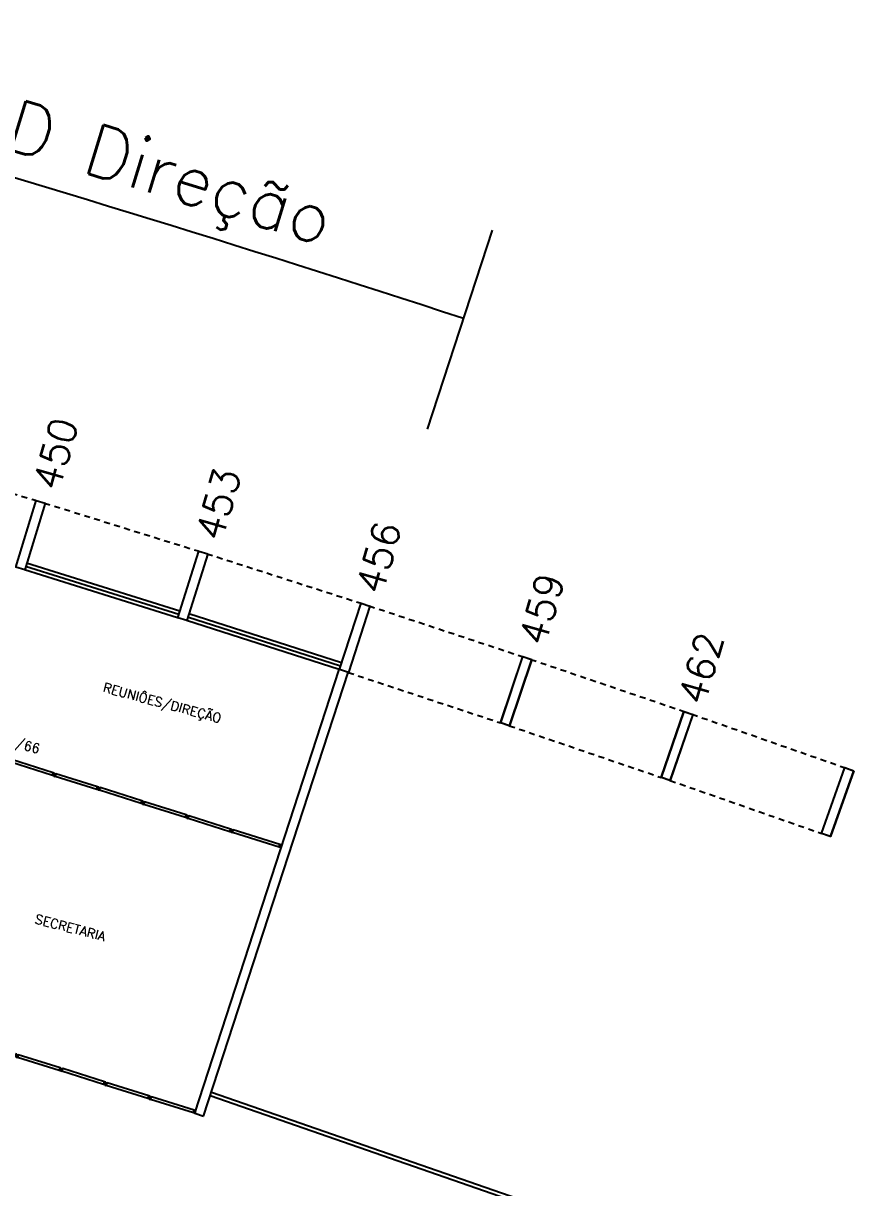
# Model space of a CAD drawing. Header units: millimetres. Extents: x 2757 to 3055, y 1102 to 1216.
# Drawn here: x 3036.93 to 3054.77, y 1173.16 to 1198.19 of the extents above; entities that cross this region are included whole.
import ezdxf

# ---------------------------------------------------------------- set-up
doc = ezdxf.new("R2010")
doc.units = ezdxf.units.MM
doc.linetypes.add('HIDDEN2', pattern=[0.1875, 0.125, -0.0625])
for name, color, linetype in [('ALV', 2, 'Continuous'), ('BANC', 2, 'Continuous'), ('DIV', 2, 'Continuous'), ('ESQ', 1, 'Continuous'), ('ESTR', 3, 'Continuous'), ('NOPILAR1', 2, 'Continuous'), ('PROJ', 1, 'HIDDEN2'), ('TEXTO', 2, 'Continuous'), ('TEXTO-ENDEREÇO', 2, 'Continuous'), ('USO1', 2, 'Continuous')]:
    doc.layers.add(name, color=color, linetype=linetype)
doc.styles.add('1', font='romans.shx')
doc.styles.add('NOPILAR', font='simplex.shx', dxfattribs={"height": 0.6})
doc.styles.add('UNB-100', font='simplex.shx', dxfattribs={"height": 0.2})
doc.styles.add('UNB-100-1', font='simplex.shx', dxfattribs={"height": 0.2})
doc.dimstyles.new('1-600', dxfattribs={"dimtxt": 1.1, "dimasz": 2.5, "dimexe": 2, "dimexo": 4, "dimgap": 0.2, "dimtad": 1, "dimdec": 0, "dimzin": 4, "dimdsep": 46, "dimlunit": 6, "dimtxsty": '1', "dimblk1": 'NONE', "dimblk2": 'NONE', "dimsah": 1, "dimcen": 0, "dimclrd": 2, "dimclre": 2, "dimclrt": 2, "dimadec": 0, "dimazin": 0, "dimtfac": 1, "dimtdec": 0, "dimtmove": 2, "dimatfit": 3, "dimldrblk": 'NONE', "dimfxl": 1, "dimtolj": 1, "dimtzin": 0, "dimarcsym": 0})

# ---------------------------------------------------------------- blocks, each defined once
blk = doc.blocks.new('PILAR-SLC')
blk.add_lwpolyline([(0.2, 0), (0.2, -1.5), (0, -1.5), (0, 0)], close=True)
blk = doc.blocks.new('DIVMT-SLC')
for p, q in [((-0.03, 0.03), (-0.03, 0.006)), ((-0.008, 0.03), (-0.03, 0.03)), ((-0.0185, 0.006), (-0.03, 0.006)), ((-0.0185, -0.006), (-0.0185, 0.006)), ((-0.008, 0.03), (-0.008, 0.02)), ((-0.008, 0.02), (0.008, 0.02)), ((-0.0051, 0), (0.0051, 0)), ((0.0051, 0), (-0.0051, 0)), ((-0.0051, 0), (0.0051, 0)), ((0, -0.0051), (0, 0.0051)), ((0, 0.0051), (0, -0.0051)), ((0.008, 0.03), (0.008, 0.02)), ((0.008, 0.03), (0.03, 0.03)), ((0.0205, 0.006), (0.03, 0.006)), ((0.0205, -0.006), (0.0205, 0.006)), ((0.0205, 0.006), (0.0205, -0.006)), ((0.0205, 0.006), (0.03, 0.006)), ((0.97, 0.03), (0.03, 0.03)), ((0.03, 0.006), (0.03, 0.03)), ((0.03, -0.03), (0.03, 0.03)), ((0.03, -0.005), (0.03, 0.005)), ((0.97, -0.03), (0.97, 0.03)), ((0.97, 0.03), (0.97, 0.009)), ((0.97, 0.009), (0.97, 0.027)), ((0.9795, 0.006), (0.97, 0.006)), ((0.97, -0.005), (0.97, 0.005)), ((0.9795, 0.006), (0.9795, -0.006)), ((1.0051, 0), (0.9949, 0)), ((1, 0.0051), (1, -0.0051)), ((-0.0185, -0.006), (-0.03, -0.006)), ((-0.03, -0.03), (-0.03, -0.006)), ((-0.008, -0.03), (-0.03, -0.03)), ((-0.008, -0.03), (-0.008, -0.02)), ((-0.008, -0.02), (0.008, -0.02)), ((0.008, -0.03), (0.008, -0.02)), ((0.008, -0.03), (0.03, -0.03)), ((0.0205, -0.006), (0.03, -0.006)), ((0.0205, -0.006), (0.03, -0.006)), ((0.03, -0.006), (0.03, -0.03)), ((0.97, -0.03), (0.03, -0.03)), ((0.9795, -0.006), (0.97, -0.006)), ((0.97, -0.009), (0.97, -0.027))]:
    blk.add_line(p, q)
blk = doc.blocks.new('MTINI-SLC')
for p, q in [((-0.03, 0.008), (-0.03, 0.03)), ((0.03, 0.03), (-0.03, 0.03)), ((-0.03, 0.008), (-0.02, 0.008)), ((-0.009, 0.03), (-0.027, 0.03)), ((-0.02, 0.008), (-0.02, 0)), ((-0.001, 0), (-0.02, 0)), ((-0.006, 0.02), (-0.006, 0.03)), ((-0.006, 0.023), (-0.006, 0.027)), ((-0.006, 0.02), (0.006, 0.02)), ((0.005, 0.03), (-0.005, 0.03)), ((0.005, 0), (-0.005, 0)), ((0.004, 0.02), (-0.004, 0.02)), ((0.02, 0), (-0.001, 0)), ((0, -0.005), (0, 0.005)), ((0.006, 0.02), (0.006, 0.03)), ((0.006, 0.023), (0.006, 0.027)), ((0.009, 0.03), (0.027, 0.03)), ((0.03, 0.008), (0.02, 0.008)), ((0.02, 0), (0.02, 0.008)), ((0.03, 0.008), (0.03, 0.03))]:
    blk.add_line(p, q)
blk = doc.blocks.new('*D104')
at = {"layer": 'DEFPOINTS', "color": 0, "transparency": 16777216}
for p in [(3041.605, 1193.372), (3030.185, 1190.02), (3029.769, 1188.579), (3044.374, 1185.663), (3043.909, 1184.236)]:
    blk.add_point(p, dxfattribs=at)
at = {"layer": 'USO1', "color": 2, "lineweight": -2, "transparency": 16777216}
for p, q in [((3031.294, 1193.864), (3032.542, 1198.188)), ((3045.613, 1189.466), (3047.008, 1193.745))]:
    blk.add_line(p, q, dxfattribs=at)
blk.add_arc((2909.329, 771.238), 442.373, 71.95122, 73.90244, dxfattribs=at)
at = {"layer": 'USO1', "color": 2, "transparency": 16777216, "insert": (3039.48, 1195.008), "char_height": 1.1, "attachment_point": 5, "rotation": 342.9268, "style": '1'}
blk.add_mtext('\\A1;ILD Direção', dxfattribs=at)
blk = doc.blocks.new('_NONE')
at = {"color": 0, "linetype": 'ByBlock'}
blk.add_circle((0, 0), 0.25, dxfattribs=at)

msp = doc.modelspace()

# ---------------------------------------------------------------- linework, layer by layer
at = {"layer": 'ALV'}
for p, q in [((3040.611, 1174.762), (3043.719, 1184.298)), ((3040.801, 1174.7), (3043.909, 1184.236)), ((3040.611, 1174.762), (3040.801, 1174.7))]:
    msp.add_line(p, q, dxfattribs=at)
at = {"layer": 'BANC'}
for p, q in [((3040.97, 1175.218), (3053.737, 1170.789)), ((3040.945, 1175.142), (3053.711, 1170.714))]:
    msp.add_line(p, q, dxfattribs=at)
at = {"layer": 'DIV'}
for p, q in [((3041.366, 1180.814), (3041.373, 1180.837)), ((3041.387, 1180.807), (3041.366, 1180.814)), ((3041.384, 1180.833), (3041.373, 1180.837)), ((3041.384, 1180.871), (3041.377, 1180.848)), ((3041.388, 1180.845), (3041.377, 1180.848)), ((3041.405, 1180.865), (3041.384, 1180.871)), ((3041.384, 1180.833), (3041.388, 1180.845)), ((3041.387, 1180.807), (3041.39, 1180.817)), ((3041.39, 1180.817), (3041.405, 1180.812)), ((3041.399, 1180.835), (3041.408, 1180.832)), ((3041.408, 1180.832), (3041.399, 1180.835)), ((3041.399, 1180.835), (3041.408, 1180.832)), ((3041.405, 1180.865), (3041.402, 1180.855)), ((3041.402, 1180.855), (3041.417, 1180.85)), ((3041.405, 1180.839), (3041.402, 1180.829)), ((3041.402, 1180.829), (3041.405, 1180.839)), ((3041.402, 1180.803), (3041.405, 1180.812)), ((3041.402, 1180.803), (3041.423, 1180.796)), ((3041.42, 1180.86), (3041.417, 1180.85)), ((3041.42, 1180.86), (3041.441, 1180.853)), ((3041.425, 1180.833), (3041.421, 1180.822)), ((3041.421, 1180.822), (3041.425, 1180.833)), ((3041.421, 1180.822), (3041.43, 1180.819)), ((3041.421, 1180.822), (3041.43, 1180.819)), ((3041.423, 1180.796), (3041.441, 1180.853)), ((3041.43, 1180.819), (3041.423, 1180.796)), ((3042.425, 1180.48), (3041.423, 1180.796)), ((3041.425, 1180.833), (3041.434, 1180.83)), ((3041.425, 1180.833), (3041.434, 1180.83)), ((3041.431, 1180.82), (3041.434, 1180.829)), ((3041.434, 1180.83), (3041.441, 1180.853)), ((3042.443, 1180.537), (3041.441, 1180.853)), ((3042.425, 1180.48), (3042.443, 1180.537)), ((3042.431, 1180.5), (3042.426, 1180.482)), ((3042.441, 1180.5), (3042.432, 1180.503)), ((3042.433, 1180.503), (3042.436, 1180.513)), ((3042.445, 1180.511), (3042.436, 1180.514)), ((3042.443, 1180.537), (3042.437, 1180.517)), ((3042.437, 1180.517), (3042.442, 1180.534)), ((3042.445, 1180.511), (3042.441, 1180.5)), ((3042.468, 1180.498), (3042.458, 1180.501)), ((3042.464, 1180.504), (3042.461, 1180.494)), ((3039.605, 1175.078), (3039.612, 1175.101)), ((3039.626, 1175.071), (3039.605, 1175.078)), ((3039.623, 1175.097), (3039.612, 1175.101)), ((3039.623, 1175.135), (3039.616, 1175.112)), ((3039.627, 1175.109), (3039.616, 1175.112)), ((3039.644, 1175.128), (3039.623, 1175.135)), ((3039.623, 1175.097), (3039.627, 1175.109)), ((3039.626, 1175.071), (3039.629, 1175.081)), ((3039.629, 1175.081), (3039.644, 1175.076)), ((3039.638, 1175.099), (3039.648, 1175.096)), ((3039.648, 1175.096), (3039.638, 1175.099)), ((3039.638, 1175.099), (3039.648, 1175.096)), ((3039.644, 1175.128), (3039.641, 1175.119)), ((3039.641, 1175.119), (3039.656, 1175.114)), ((3039.644, 1175.102), (3039.641, 1175.092)), ((3039.641, 1175.092), (3039.644, 1175.102)), ((3039.641, 1175.066), (3039.644, 1175.076)), ((3039.641, 1175.066), (3039.662, 1175.06)), ((3039.659, 1175.123), (3039.656, 1175.114)), ((3039.659, 1175.123), (3039.68, 1175.117)), ((3039.664, 1175.097), (3039.66, 1175.085)), ((3039.66, 1175.085), (3039.664, 1175.097)), ((3039.66, 1175.085), (3039.669, 1175.082)), ((3039.66, 1175.085), (3039.669, 1175.082)), ((3039.662, 1175.06), (3039.68, 1175.117)), ((3039.669, 1175.082), (3039.662, 1175.06)), ((3040.583, 1174.772), (3039.662, 1175.06)), ((3039.664, 1175.097), (3039.673, 1175.094)), ((3039.664, 1175.097), (3039.673, 1175.094)), ((3039.67, 1175.083), (3039.673, 1175.093)), ((3039.673, 1175.094), (3039.68, 1175.117)), ((3040.601, 1174.829), (3039.68, 1175.117)), ((3040.583, 1174.772), (3040.601, 1174.829)), ((3040.59, 1174.792), (3040.584, 1174.775)), ((3040.591, 1174.796), (3040.594, 1174.806)), ((3040.6, 1174.792), (3040.591, 1174.795)), ((3040.603, 1174.804), (3040.594, 1174.807)), ((3040.601, 1174.829), (3040.595, 1174.809)), ((3040.595, 1174.809), (3040.601, 1174.827)), ((3040.603, 1174.804), (3040.6, 1174.792)), ((3040.626, 1174.79), (3040.616, 1174.793)), ((3040.623, 1174.797), (3040.619, 1174.787))]:
    msp.add_line(p, q, dxfattribs=at)
at = {"layer": 'ESQ'}
for p, q in [((3040.268, 1185.485), (3036.976, 1186.511)), ((3040.29, 1185.556), (3036.998, 1186.583)), ((3040.245, 1185.413), (3036.953, 1186.439)), ((3043.765, 1184.441), (3040.482, 1185.496)), ((3043.719, 1184.298), (3040.436, 1185.353)), ((3043.742, 1184.37), (3040.459, 1185.424))]:
    msp.add_line(p, q, dxfattribs=at)
at = {"layer": 'PROJ'}
for p, q in [((3033.877, 1188.938), (3037.189, 1187.936)), ((3037.38, 1187.878), (3040.684, 1186.847)), ((3040.875, 1186.787), (3044.17, 1185.729)), ((3044.36, 1185.667), (3047.646, 1184.581)), ((3047.835, 1184.518), (3051.112, 1183.404)), ((3043.909, 1184.236), (3047.183, 1183.154)), ((3051.3, 1183.338), (3054.567, 1182.196)), ((3047.373, 1183.091), (3050.637, 1181.98)), ((3050.826, 1181.915), (3054.081, 1180.777))]:
    msp.add_line(p, q, dxfattribs=at)

# ---------------------------------------------------------------- block references
at = {"layer": 'DIV'}
for name, p, rotation in [('DIVMT-SLC', (3036.637, 1182.343), 342.4096404312302), ('DIVMT-SLC', (3037.59, 1182.041), 342.5641646722376), ('DIVMT-SLC', (3038.544, 1181.741), 342.3939706420603), ('DIVMT-SLC', (3039.497, 1181.439), 342.3359852614493), ('DIVMT-SLC', (3040.45, 1181.135), 342.4457676478537), ('MTINI-SLC', (3042.463, 1180.499), 72.20695689311387), ('DIVMT-SLC', (3036.782, 1176.001), 342.5879933589794), ('DIVMT-SLC', (3037.736, 1175.702), 342.4143370845613), ('DIVMT-SLC', (3038.69, 1175.4), 342.3630834327753), ('MTINI-SLC', (3040.621, 1174.792), 71.92308665427775)]:
    msp.add_blockref(name, p, dxfattribs=dict(at, rotation=rotation))
at = {"layer": 'ESTR'}
for p, rotation in [((3037.207, 1187.932), 342.9268292682919), ((3040.702, 1186.843), 342.4390243902432), ((3044.188, 1185.724), 341.9512195121961), ((3047.66, 1184.576), 341.4634146341463), ((3047.664, 1184.576), 341.4634146341465), ((3051.126, 1183.399), 340.9756097560976), ((3051.13, 1183.398), 340.9756097560972), ((3054.582, 1182.191), 340.4878048780488), ((3054.586, 1182.191), 340.487804878048)]:
    msp.add_blockref('PILAR-SLC', p, dxfattribs=dict(at, rotation=rotation))

# ---------------------------------------------------------------- texts
at = {"layer": 'NOPILAR1', "style": 'NOPILAR'}
for s, p in [('450', (3037.694, 1188.113)), ('450', (3037.694, 1188.113)), ('453', (3041.192, 1187.032)), ('453', (3041.192, 1187.032)), ('456', (3044.638, 1185.885)), ('456', (3044.638, 1185.885)), ('459', (3048.14, 1184.776)), ('459', (3048.14, 1184.776)), ('462', (3051.566, 1183.503)), ('462', (3051.566, 1183.503))]:
    msp.add_text(s, height=0.6, rotation=73.9589, dxfattribs=at).set_placement(p)
at = {"layer": 'TEXTO', "style": 'UNB-100'}
for s, rotation, p in [('REUNIÔES/DIREÇÃO', 344.9177, (3038.625, 1183.826)), ('SECRETARIA', 345.4685, (3037.16, 1178.848))]:
    msp.add_text(s, height=0.2, rotation=rotation, dxfattribs=at).set_placement(p)
at = {"layer": 'TEXTO-ENDEREÇO', "style": 'UNB-100-1'}
msp.add_text('B1-451/66', height=0.2, rotation=345.4812, dxfattribs=at).set_placement((3035.685, 1182.899))

# ---------------------------------------------------------------- dimensions: what is measured, and where the dimension line sits
at = {"layer": 'USO1'}
dim = msp.add_angular_dim_2l(base=(3041.605, 1193.372), line1=((3029.769, 1188.579), (3030.185, 1190.02)), line2=((3044.374, 1185.663), (3043.909, 1184.236)), text='ILD Direção', dimstyle='1-600', override={"dimazin": 1}, dxfattribs=at)
dim.commit()
dim.dimension.update_dxf_attribs({"geometry": '*D104', "text_midpoint": (3039.48, 1195.008)})

doc.saveas('drawing.dxf')
